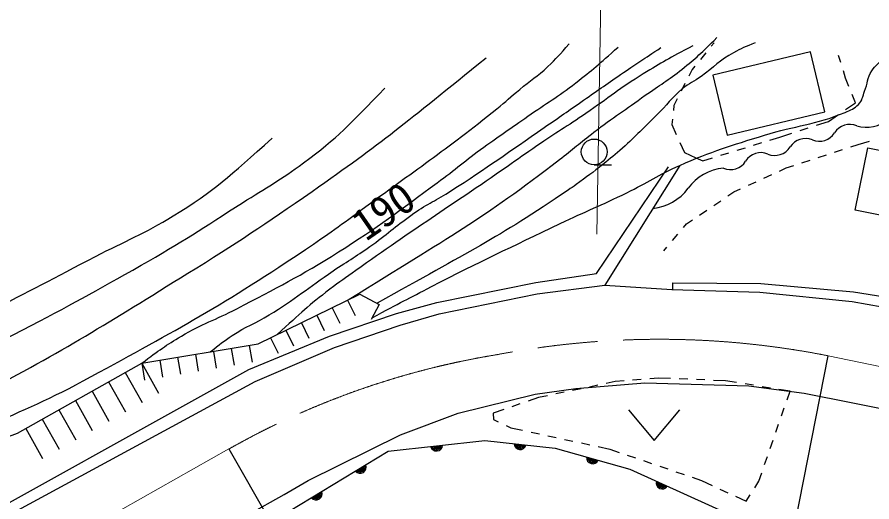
# Model space of a CAD drawing. Units: millimetres, scale not verified. Extents: x 40000 to 680000, y 20000 to 380000.
# Drawn here: x 395462 to 445300, y 303774 to 332056 of the extents above; entities that cross this region are included whole.
import ezdxf
from ezdxf.enums import TextEntityAlignment as Align

# ---------------------------------------------------------------- set-up
doc = ezdxf.new("R2010")
doc.units = ezdxf.units.MM
doc.header["$LTSCALE"] = 1000
doc.linetypes.add('CHAIN', pattern=[18.5, 12, -1.5, 3.5, -1.5])
for name, color, linetype, lineweight in [('M-BGD', 7, 'Continuous', 25), ('M-BMK', 2, 'CHAIN', 13), ('M-BMK-SRVR', 3, 'Continuous', 25), ('M-STR-HTXT', 7, 'Continuous', 13)]:
    doc.layers.add(name, color=color, linetype=linetype, lineweight=lineweight)
doc.styles.add('ＭＳ ゴシック', font='')
doc.styles.get('ＭＳ ゴシック').set_extended_font_data('MS Gothic')

msp = doc.modelspace()

# ---------------------------------------------------------------- linework, layer by layer
at = {"layer": 'M-BGD'}
for p, q in [((436097, 330551), (435933, 330353)), ((435615, 329968), (435297, 329582)), ((443482, 329397), (443350, 329815)), ((434816, 328998), (434625, 328619)), ((434979, 329196), (434816, 328998)), ((443766, 328502), (443634, 328920)), ((443961, 328013), (443766, 328502)), ((434400, 328173), (434175, 327726)), ((444343, 327061), (444147, 327549)), ((433950, 327280), (433759, 326901)), ((443763, 326659), (444343, 327061)), ((433759, 326901), (433724, 326597)), ((433666, 326100), (433631, 325796)), ((442063, 325744), (442773, 325972)), ((442773, 325972), (443353, 326374)), ((433631, 325796), (433897, 325200)), ((441110, 325439), (441586, 325592)), ((439353, 324882), (439923, 325059)), ((439923, 325059), (440634, 325287)), ((434101, 324743), (434367, 324147)), ((438398, 324585), (438876, 324734)), ((444069, 324481), (444507, 324623)), ((444507, 324623), (445159, 324823)), ((434367, 324147), (435040, 323842)), ((436488, 323992), (436966, 324140)), ((437443, 324289), (437921, 324437)), ((442167, 323861), (442643, 324016)), ((443118, 324171), (443594, 324326)), ((435040, 323842), (435440, 323666)), ((435440, 323666), (436011, 323844)), ((441217, 323551), (441692, 323706)), ((429108, 323441), (430108, 323441)), ((429240, 317102), (433447, 323326)), ((434092, 323402), (429725, 316412)), ((439916, 323077), (440304, 323254)), ((440304, 323254), (440741, 323397)), ((438096, 322246), (438551, 322454)), ((439006, 322661), (439461, 322869)), ((437253, 321861), (437642, 322038)), ((436907, 321626), (437253, 321861)), ((436079, 321065), (436493, 321345)), ((435252, 320503), (435666, 320784)), ((434316, 319780), (434492, 319988)), ((434492, 319988), (434838, 320223)), ((433670, 319016), (433993, 319398)), ((433171, 318427), (433347, 318635)), ((433686, 316166), (433691, 316563)), ((429725, 316412), (433633, 316168)), ((414729, 315544), (415169, 314646)), ((413831, 315104), (414271, 314206)), ((416579, 315297), (416109, 314414)), ((412933, 314664), (413373, 313766)), ((412035, 314225), (412475, 313326)), ((411137, 313785), (411577, 312887)), ((410239, 313345), (410679, 312447)), ((406908, 312557), (407072, 311571)), ((407952, 312731), (408116, 311745)), ((408996, 312905), (409160, 311918)), ((403777, 312036), (403941, 311050)), ((404820, 312210), (404985, 311224)), ((405864, 312384), (406028, 311397)), ((402733, 311863), (403714, 310120)), ((402733, 311863), (402897, 310876)), ((401766, 311318), (402747, 309575)), ((432862, 310997), (432344, 310955)), ((433566, 310968), (432862, 310997)), ((400799, 310774), (401780, 309031)), ((429322, 310579), (428832, 310477)), ((430332, 310789), (429812, 310681)), ((430849, 310832), (430332, 310789)), ((431846, 310914), (431348, 310873)), ((434565, 310927), (434066, 310948)), ((435564, 310887), (435065, 310907)), ((436768, 310837), (436064, 310866)), ((437414, 310733), (436768, 310837)), ((438401, 310575), (437907, 310654)), ((439388, 310416), (438895, 310495)), ((399832, 310229), (400813, 308487)), ((427364, 310172), (426874, 310070)), ((428343, 310376), (427853, 310274)), ((440527, 310233), (439882, 310337)), ((440353, 309731), (440527, 310233)), ((398865, 309685), (399846, 307942)), ((425865, 309861), (425253, 309649)), ((426385, 309969), (425865, 309861)), ((397897, 309141), (398878, 307398)), ((423835, 309159), (423223, 308948)), ((424780, 309486), (424307, 309323)), ((431109, 309151), (432609, 307351)), ((432609, 307351), (434109, 309151)), ((440026, 308786), (440190, 309259)), ((396930, 308596), (397911, 306853)), ((423223, 308948), (423239, 308580)), ((423239, 308580), (423517, 308447)), ((395963, 308052), (396944, 306309)), ((423969, 308232), (424247, 308099)), ((424247, 308099), (424938, 307950)), ((439698, 307841), (439862, 308314)), ((425427, 307844), (425916, 307739)), ((426404, 307633), (426893, 307528)), ((427382, 307422), (427871, 307316)), ((428359, 307211), (428848, 307105)), ((429337, 307000), (430028, 306850)), ((439371, 306896), (439535, 307369)), ((430028, 306850), (430565, 306666)), ((431038, 306505), (431511, 306343)), ((431984, 306181), (432457, 306019)), ((439043, 305952), (439207, 306424)), ((432930, 305857), (433403, 305695)), ((433876, 305533), (434349, 305371)), ((434822, 305209), (435359, 305025)), ((435359, 305025), (435985, 304734)), ((438706, 304977), (438880, 305479)), ((436438, 304522), (436891, 304311)), ((438471, 304604), (438706, 304977)), ((437344, 304100), (437969, 303808)), ((437969, 303808), (438204, 304181))]:
    msp.add_line(p, q, dxfattribs=at)
for points in [[(436859, 325162), (442559, 326523), (441721, 330031), (436021, 328670)], [(445057, 324436), (459131, 321626), (458403, 317982), (444329, 320792)]]:
    msp.add_lwpolyline(points, close=True, dxfattribs=at)
for points in [[(323977, 300185), (326903, 299887), (334790, 298425), (344522, 296332), (351341, 294621), (355011, 293262), (357128, 292637), (360471, 291897), (363771, 291633), (366199, 291838), (370182, 292536), (373924, 293562), (377392, 294699), (382036, 296737), (389934, 300921), (408974, 311501), (413684, 313449), (417578, 314771), (419942, 315415), (425702, 316565), (429240, 317102)], [(433691, 316563), (438815, 316517), (444230, 316020), (446899, 315599), (454378, 313790), (462147, 311579), (471912, 309476), (481712, 307453), (483278, 306985), (486498, 306189), (495803, 304395)], [(260626, 294903), (307274, 299567), (315413, 299772), (319586, 299698), (323847, 299467), (326729, 299168), (334609, 297740), (344336, 295673), (351169, 294052), (354825, 292699), (356986, 292061), (360378, 291384), (363766, 291038), (366275, 291250), (370309, 291957), (374092, 292952), (377629, 294077), (382336, 296149), (409349, 310790), (413971, 312777), (417787, 314088), (420062, 314743), (425787, 315920), (429725, 316412)], [(433633, 316168), (438769, 316018), (444152, 315462), (446779, 314993), (454218, 313169), (462016, 311031), (471823, 309036), (481528, 307078), (483089, 306524), (486390, 305731), (495637, 303811), (495803, 304395)], [(402733, 311863), (409518, 312991), (415450, 315897), (416579, 315297)], [(374357, 295267), (380793, 300695), (388935, 305354), (395480, 307780), (402733, 311863)], [(362961, 284744), (370500, 285225), (373256, 285688), (378428, 287040), (383007, 288774), (386060, 290212), (411027, 304198), (412438, 305022), (417823, 307688), (421173, 308956), (425667, 310054), (428040, 310391), (432067, 310726), (438128, 310551), (441349, 310124), (452985, 307801)], [(411318, 303226), (417106, 306730), (422734, 307354), (426833, 306906), (431180, 305689), (437657, 302743), (442412, 300197), (451921, 293883), (467701, 282940)]]:
    msp.add_lwpolyline(points, dxfattribs=at)
msp.add_circle((429108, 324191), 750, dxfattribs=at)
for centre, radius, start, end in [((444985, 327495), 1866, 252.451, 312.4466), ((444017, 324746), 1051, 67.2878, 147.9832), ((441423, 323922), 1051, 67.2878, 147.9832), ((442235, 325861), 1051, 247.2878, 327.9832), ((439641, 325036), 1051, 247.2878, 327.9832), ((438829, 323097), 1051, 67.2878, 147.9832), ((437047, 324212), 1051, 247.2878, 327.9832), ((436939, 320328), 2929, 95.8465, 143.5348), ((432228, 323810), 2929, 275.8465, 323.5348), ((419914, 307096), 354, 195.1287, 357.5338), ((419914, 307096), 283, 197.3527, 355.3098), ((419914, 307096), 212, 201.099, 351.5635), ((419914, 307096), 142, 208.8108, 343.8517), ((419914, 307096), 100, 219.1284, 333.5341), ((424789, 307184), 354, 182.5555, 344.9607), ((424789, 307184), 283, 184.7795, 342.7366), ((424789, 307184), 212, 188.5259, 338.9903), ((424789, 307184), 142, 196.2376, 331.2786), ((424789, 307184), 100, 206.5553, 320.9609), ((429021, 306350), 354, 173.1591, 335.5643), ((429021, 306350), 283, 175.3831, 333.3402), ((429021, 306350), 212, 179.1294, 329.5939), ((429021, 306350), 142, 186.8412, 321.8822), ((429021, 306350), 100, 197.1588, 311.5645), ((415467, 305801), 354, 219.9849, 22.3901), ((415467, 305801), 283, 222.2089, 20.166), ((415467, 305801), 212, 225.9553, 16.4197), ((415467, 305801), 142, 233.667, 8.708), ((415467, 305801), 100, 243.9846, 358.3903), ((433075, 304886), 354, 164.3374, 326.7426), ((433075, 304886), 283, 166.5615, 324.5186), ((433075, 304886), 212, 170.3078, 320.7723), ((433075, 304886), 142, 178.0195, 313.0605), ((433075, 304886), 100, 188.3372, 302.7429), ((412901, 304248), 354, 219.9849, 22.3901), ((412901, 304248), 283, 222.2089, 20.166), ((412901, 304248), 212, 225.9553, 16.4197), ((412901, 304248), 142, 233.667, 8.708), ((412901, 304248), 100, 243.9846, 358.3903)]:
    msp.add_arc(centre, radius, start, end, dxfattribs=at)
for points, knots in [([(308599, 310756), (311682, 310679), (312621, 310626), (315177, 310309), (318343, 309915), (320067, 309372), (323177, 308665), (326095, 308002), (327705, 307532), (330593, 306751), (334564, 305677), (336810, 305135), (340721, 303860), (343809, 302852), (345442, 302004), (348540, 301028), (350138, 300524), (351021, 300164), (352670, 299864), (357697, 298952), (360537, 297871), (365638, 298157), (368497, 298317), (370120, 298513), (372887, 299252), (376700, 300271), (378825, 300946), (382469, 302465), (384791, 303432), (385998, 304183), (388243, 305320), (390206, 306314), (391269, 306944), (393240, 307922), (395598, 309093), (397007, 309574), (399319, 310831), (404382, 313585), (407236, 315126), (412026, 318332), (413408, 319257), (414166, 319800), (415504, 320787), (418616, 323082), (420424, 324287), (423436, 326713), (423964, 327139), (424242, 327398), (424764, 327831), (425399, 328360), (425806, 328596), (426405, 329166), (426920, 329656), (427094, 329850), (427646, 330497)], [0, 0, 0, 0, 1, 1, 1, 2, 2, 2, 3, 3, 3, 4, 4, 4, 5, 5, 5, 6, 6, 6, 7, 7, 7, 8, 8, 8, 9, 9, 9, 10, 10, 10, 11, 11, 11, 12, 12, 12, 13, 13, 13, 14, 14, 14, 15, 15, 15, 16, 16, 16, 17, 17, 17, 18, 18, 18, 18]), ([(414828, 315593), (420748, 319310), (422535, 320223), (427078, 323743), (427869, 324356), (428294, 324723), (429087, 325334), (430232, 326215), (430913, 326655), (432089, 327495), (432921, 328090), (433427, 328370), (434226, 329008), (435067, 329679), (435343, 329953), (436268, 330857)], [0, 0, 0, 0, 1, 1, 1, 2, 2, 2, 3, 3, 3, 4, 4, 4, 5, 5, 5, 5]), ([(438498, 330551), (437903, 330325), (437712, 330231), (437233, 329975), (436429, 329544), (436090, 329124), (435344, 328598), (434923, 328301), (434640, 328198), (434246, 327867), (433607, 327330), (433342, 326929), (432750, 326340), (431985, 325579), (431563, 325145), (430765, 324419), (430334, 324027), (430074, 323829), (429621, 323463), (429028, 322982), (428675, 322740), (428059, 322289), (427878, 322156), (427771, 322089), (427585, 321962), (423410, 319113), (421833, 318395), (416453, 315364)], [0, 0, 0, 0, 1, 1, 1, 2, 2, 2, 3, 3, 3, 4, 4, 4, 5, 5, 5, 6, 6, 6, 7, 7, 7, 8, 8, 8, 9, 9, 9, 9]), ([(402733, 311863), (403778, 312653), (404109, 312885), (405048, 313452), (406248, 314178), (407026, 314390), (408269, 315040), (410621, 316269), (411954, 316941), (414201, 318354), (416526, 319817), (417740, 320771), (419956, 322393), (421033, 323182), (421591, 323683), (422671, 324468), (423663, 325189), (424238, 325567), (425244, 326270), (426332, 327031), (426979, 327405), (428030, 328216), (429031, 328988), (429361, 329281), (430504, 330305)], [0, 0, 0, 0, 1, 1, 1, 2, 2, 2, 3, 3, 3, 4, 4, 4, 5, 5, 5, 6, 6, 6, 7, 7, 7, 8, 8, 8, 8]), ([(406726, 312527), (407305, 312997), (407489, 313130), (408005, 313479), (408805, 314020), (409346, 314170), (410166, 314680), (411667, 315613), (412428, 316255), (413889, 317250), (414784, 317859), (415317, 318153), (416194, 318787), (417151, 319477), (417631, 319940), (418598, 320614), (419405, 321177), (419932, 321375), (420756, 321912), (422908, 323311), (424077, 324151), (426190, 325609), (427089, 326229), (427588, 326584), (428486, 327207), (429395, 327837), (429901, 328194), (430816, 328816), (431666, 329394), (431937, 329575), (433001, 330281)], [0, 0, 0, 0, 1, 1, 1, 2, 2, 2, 3, 3, 3, 4, 4, 4, 5, 5, 5, 6, 6, 6, 7, 7, 7, 8, 8, 8, 9, 9, 9, 10, 10, 10, 10]), ([(434851, 330377), (433463, 329642), (433070, 329423), (431969, 328744), (430620, 327912), (429943, 327326), (428630, 326438), (427520, 325688), (426878, 325298), (425772, 324541), (425086, 324071), (424709, 323797), (424026, 323322), (420593, 320938), (418606, 319696), (415204, 317269), (414611, 316846), (414274, 316616), (413694, 316177), (412434, 315222), (412049, 314828), (410627, 313535)], [0, 0, 0, 0, 1, 1, 1, 2, 2, 2, 3, 3, 3, 4, 4, 4, 5, 5, 5, 6, 6, 6, 7, 7, 7, 7]), ([(322725, 310765), (326743, 309986), (327865, 309804), (331104, 308955), (333202, 308404), (334375, 308081), (336443, 307424), (341172, 305920), (343573, 304367), (348307, 302878), (350146, 302299), (351149, 301828), (353053, 301517), (357967, 300713), (360758, 299741), (365724, 300106), (368193, 300288), (369644, 300229), (371998, 300991), (380615, 303779), (385262, 305964), (393327, 310084), (398189, 312568), (400769, 314236), (405413, 317109), (408299, 318894), (409881, 319951), (412665, 321891), (416762, 324747), (418058, 325857), (422803, 329681)], [0, 0, 0, 0, 1, 1, 1, 2, 2, 2, 3, 3, 3, 4, 4, 4, 5, 5, 5, 6, 6, 6, 7, 7, 7, 8, 8, 8, 9, 9, 9, 10, 10, 10, 10]), ([(416166, 314514), (417825, 315408), (418265, 315632), (419618, 316332), (422522, 317833), (424185, 318603), (427134, 320012), (428639, 320731), (429511, 321073), (431009, 321805), (432227, 322400), (432852, 322853), (434092, 323402), (435968, 324231), (437081, 324554), (439039, 325167), (440859, 325738), (441980, 325756), (443738, 326496), (444066, 326635), (444271, 326709), (444523, 326961), (444756, 327194), (444753, 327422), (444875, 327729), (445057, 328185), (445016, 328508), (445291, 328914), (445512, 329240), (445653, 329369), (445996, 329635)], [0, 0, 0, 0, 1, 1, 1, 2, 2, 2, 3, 3, 3, 4, 4, 4, 5, 5, 5, 6, 6, 6, 7, 7, 7, 8, 8, 8, 9, 9, 9, 10, 10, 10, 10]), ([(345343, 306695), (349078, 305276), (350363, 304885), (353691, 304144), (358346, 303108), (361085, 303036), (365854, 303073), (367779, 303088), (368899, 302959), (370771, 303408), (373735, 304119), (375385, 304604), (378233, 305690), (379003, 305983), (379433, 306153), (380184, 306493), (386316, 309271), (389807, 310722), (395788, 313811), (398520, 315222), (400028, 316057), (402701, 317577), (405058, 318918), (406320, 319769), (408608, 321226), (410005, 322115), (410825, 322562), (412158, 323545), (414186, 325040), (414815, 325771), (416909, 327906)], [0, 0, 0, 0, 1, 1, 1, 2, 2, 2, 3, 3, 3, 4, 4, 4, 5, 5, 5, 6, 6, 6, 7, 7, 7, 8, 8, 8, 9, 9, 9, 10, 10, 10, 10]), ([(376515, 307614), (378059, 307974), (378504, 308115), (379762, 308492), (382659, 309361), (384226, 310047), (386970, 311319), (389679, 312574), (391111, 313452), (393762, 314825), (396213, 316095), (397583, 316812), (400031, 318088), (401804, 319013), (402862, 319416), (404568, 320458), (407013, 321951), (407805, 322747), (410337, 324988)], [0, 0, 0, 0, 1, 1, 1, 2, 2, 2, 3, 3, 3, 4, 4, 4, 5, 5, 5, 6, 6, 6, 6])]:
    msp.add_open_spline(points, degree=3, knots=knots, dxfattribs=at)
at = {"layer": 'M-BMK'}
msp.add_line((442742, 312298), (452898, 310200), dxfattribs=at)
msp.add_lwpolyline([(386802, 294738), (400599, 302795), (407815, 306862)], dxfattribs=at)
for centre, radius, start, end in [((432921, 262691), 50570, 78.8011, 100.8256), ((431007, 265930), 47046, 99.278, 119.5365)]:
    msp.add_arc(centre, radius, start, end, dxfattribs=at)
at = {"layer": 'M-BMK-SRVR'}
for p, q in [((436760, 281749), (442742, 312298)), ((407815, 306862), (419382, 286576))]:
    msp.add_line(p, q, dxfattribs=at)
at = {"layer": 'M-STR-HTXT'}
msp.add_line((429265, 319400), (429780, 350288), dxfattribs=at)

# ---------------------------------------------------------------- texts
at = {"layer": 'M-BGD', "style": 'ＭＳ ゴシック'}
msp.add_text('190', height=1833, rotation=34.695, dxfattribs=at).set_placement((416110, 318487), align=Align.BOTTOM_LEFT)

doc.saveas('drawing.dxf')
